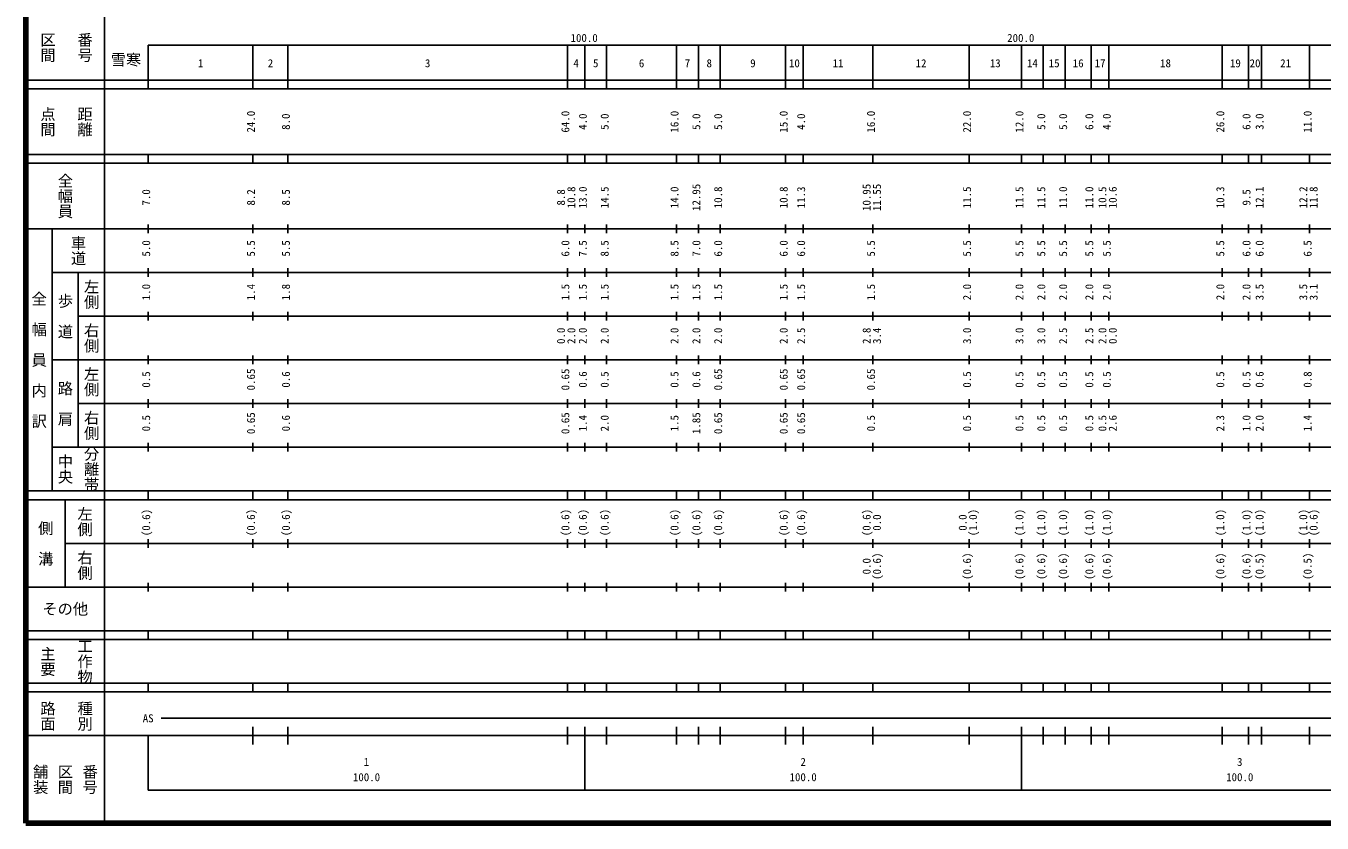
# Model space of a CAD drawing. Units: millimetres on the paper, enlarged 1000 times. Extents: x 40000 to 680000, y 20000 to 380000.
# Drawn here: x 40000 to 336852, y 20000 to 202409 of the extents above; entities that cross this region are included whole.
import ezdxf
from ezdxf.enums import TextEntityAlignment as Align

# ---------------------------------------------------------------- set-up
doc = ezdxf.new("R2010")
doc.units = ezdxf.units.MM
doc.header["$LTSCALE"] = 1000
doc.layers.add('M-TTL', color=2, linetype='Continuous', lineweight=140)
doc.layers.add('M-TTL-BAND', color=7, linetype='Continuous', lineweight=25)
doc.styles.add('@ＭＳ ゴシック', font='')
doc.styles.add('ＭＳ ゴシック', font='')
doc.styles.get('@ＭＳ ゴシック').set_extended_font_data('@MS Gothic')
doc.styles.get('ＭＳ ゴシック').set_extended_font_data('MS Gothic')

msp = doc.modelspace()

# ---------------------------------------------------------------- linework, layer by layer
at = {"layer": 'M-TTL'}
for p, q in [((40000, 380000), (40000, 20000)), ((40000, 20000), (680000, 20000))]:
    msp.add_line(p, q, dxfattribs=at)
at = {"layer": 'M-TTL-BAND'}
for p, q in [((58000, 370000), (58000, 20000)), ((68000, 198000), (579000, 198000)), ((68000, 198000), (68000, 188000)), ((92000, 188000), (92000, 198000)), ((100000, 188000), (100000, 198000)), ((164000, 188000), (164000, 198000)), ((168000, 188000), (168000, 198000)), ((173000, 188000), (173000, 198000)), ((189000, 188000), (189000, 198000)), ((194000, 188000), (194000, 198000)), ((199000, 188000), (199000, 198000)), ((214000, 188000), (214000, 198000)), ((218000, 188000), (218000, 198000)), ((234000, 188000), (234000, 198000)), ((256000, 188000), (256000, 198000)), ((268000, 188000), (268000, 198000)), ((273000, 188000), (273000, 198000)), ((278000, 188000), (278000, 198000)), ((284000, 188000), (284000, 198000)), ((288000, 188000), (288000, 198000)), ((314000, 188000), (314000, 198000)), ((320000, 188000), (320000, 198000)), ((323000, 188000), (323000, 198000)), ((334000, 188000), (334000, 198000)), ((40000, 190000), (579000, 190000)), ((40000, 188000), (579000, 188000)), ((40000, 173000), (579000, 173000)), ((68000, 171000), (68000, 173000)), ((92000, 171000), (92000, 173000)), ((100000, 171000), (100000, 173000)), ((164000, 171000), (164000, 173000)), ((168000, 171000), (168000, 173000)), ((173000, 171000), (173000, 173000)), ((189000, 171000), (189000, 173000)), ((194000, 171000), (194000, 173000)), ((199000, 171000), (199000, 173000)), ((214000, 171000), (214000, 173000)), ((218000, 171000), (218000, 173000)), ((234000, 171000), (234000, 173000)), ((256000, 171000), (256000, 173000)), ((268000, 171000), (268000, 173000)), ((273000, 171000), (273000, 173000)), ((278000, 171000), (278000, 173000)), ((284000, 171000), (284000, 173000)), ((288000, 171000), (288000, 173000)), ((314000, 171000), (314000, 173000)), ((320000, 171000), (320000, 173000)), ((323000, 171000), (323000, 173000)), ((334000, 171000), (334000, 173000)), ((40000, 171000), (579000, 171000)), ((40000, 156000), (579000, 156000)), ((46000, 96000), (46000, 156000)), ((68000, 155000), (68000, 157000)), ((92000, 155000), (92000, 157000)), ((100000, 155000), (100000, 157000)), ((164000, 155000), (164000, 157000)), ((168000, 155000), (168000, 157000)), ((173000, 155000), (173000, 157000)), ((189000, 155000), (189000, 157000)), ((194000, 155000), (194000, 157000)), ((199000, 155000), (199000, 157000)), ((214000, 155000), (214000, 157000)), ((218000, 155000), (218000, 157000)), ((234000, 155000), (234000, 157000)), ((256000, 155000), (256000, 157000)), ((268000, 155000), (268000, 157000)), ((273000, 155000), (273000, 157000)), ((278000, 155000), (278000, 157000)), ((284000, 155000), (284000, 157000)), ((288000, 155000), (288000, 157000)), ((314000, 155000), (314000, 157000)), ((320000, 155000), (320000, 157000)), ((323000, 155000), (323000, 157000)), ((334000, 155000), (334000, 157000)), ((46000, 146000), (579000, 146000)), ((52000, 146000), (52000, 106000)), ((68000, 145000), (68000, 147000)), ((92000, 145000), (92000, 147000)), ((100000, 145000), (100000, 147000)), ((164000, 145000), (164000, 147000)), ((168000, 145000), (168000, 147000)), ((173000, 145000), (173000, 147000)), ((189000, 145000), (189000, 147000)), ((194000, 145000), (194000, 147000)), ((199000, 145000), (199000, 147000)), ((214000, 145000), (214000, 147000)), ((218000, 145000), (218000, 147000)), ((234000, 145000), (234000, 147000)), ((256000, 145000), (256000, 147000)), ((268000, 145000), (268000, 147000)), ((273000, 145000), (273000, 147000)), ((278000, 145000), (278000, 147000)), ((284000, 145000), (284000, 147000)), ((288000, 145000), (288000, 147000)), ((314000, 145000), (314000, 147000)), ((320000, 145000), (320000, 147000)), ((323000, 145000), (323000, 147000)), ((334000, 145000), (334000, 147000)), ((68000, 135000), (68000, 137000)), ((92000, 135000), (92000, 137000)), ((100000, 135000), (100000, 137000)), ((164000, 135000), (164000, 137000)), ((168000, 135000), (168000, 137000)), ((173000, 135000), (173000, 137000)), ((189000, 135000), (189000, 137000)), ((194000, 135000), (194000, 137000)), ((199000, 135000), (199000, 137000)), ((214000, 135000), (214000, 137000)), ((218000, 135000), (218000, 137000)), ((234000, 135000), (234000, 137000)), ((256000, 135000), (256000, 137000)), ((268000, 135000), (268000, 137000)), ((273000, 135000), (273000, 137000)), ((278000, 135000), (278000, 137000)), ((284000, 135000), (284000, 137000)), ((288000, 135000), (288000, 137000)), ((314000, 135000), (314000, 137000)), ((320000, 135000), (320000, 137000)), ((323000, 135000), (323000, 137000)), ((334000, 135000), (334000, 137000)), ((52000, 136000), (579000, 136000)), ((46000, 126000), (579000, 126000)), ((68000, 125000), (68000, 127000)), ((92000, 125000), (92000, 127000)), ((100000, 125000), (100000, 127000)), ((164000, 125000), (164000, 127000)), ((168000, 125000), (168000, 127000)), ((173000, 125000), (173000, 127000)), ((189000, 125000), (189000, 127000)), ((194000, 125000), (194000, 127000)), ((199000, 125000), (199000, 127000)), ((214000, 125000), (214000, 127000)), ((218000, 125000), (218000, 127000)), ((234000, 125000), (234000, 127000)), ((256000, 125000), (256000, 127000)), ((268000, 125000), (268000, 127000)), ((273000, 125000), (273000, 127000)), ((278000, 125000), (278000, 127000)), ((284000, 125000), (284000, 127000)), ((288000, 125000), (288000, 127000)), ((314000, 125000), (314000, 127000)), ((320000, 125000), (320000, 127000)), ((323000, 125000), (323000, 127000)), ((334000, 125000), (334000, 127000)), ((52000, 116000), (579000, 116000)), ((68000, 115000), (68000, 117000)), ((92000, 115000), (92000, 117000)), ((100000, 115000), (100000, 117000)), ((164000, 115000), (164000, 117000)), ((168000, 115000), (168000, 117000)), ((173000, 115000), (173000, 117000)), ((189000, 115000), (189000, 117000)), ((194000, 115000), (194000, 117000)), ((199000, 115000), (199000, 117000)), ((214000, 115000), (214000, 117000)), ((218000, 115000), (218000, 117000)), ((234000, 115000), (234000, 117000)), ((256000, 115000), (256000, 117000)), ((268000, 115000), (268000, 117000)), ((273000, 115000), (273000, 117000)), ((278000, 115000), (278000, 117000)), ((284000, 115000), (284000, 117000)), ((288000, 115000), (288000, 117000)), ((314000, 115000), (314000, 117000)), ((320000, 115000), (320000, 117000)), ((323000, 115000), (323000, 117000)), ((334000, 115000), (334000, 117000)), ((68000, 105000), (68000, 107000)), ((92000, 105000), (92000, 107000)), ((100000, 105000), (100000, 107000)), ((164000, 105000), (164000, 107000)), ((168000, 105000), (168000, 107000)), ((173000, 105000), (173000, 107000)), ((189000, 105000), (189000, 107000)), ((194000, 105000), (194000, 107000)), ((199000, 105000), (199000, 107000)), ((214000, 105000), (214000, 107000)), ((218000, 105000), (218000, 107000)), ((234000, 105000), (234000, 107000)), ((256000, 105000), (256000, 107000)), ((268000, 105000), (268000, 107000)), ((273000, 105000), (273000, 107000)), ((278000, 105000), (278000, 107000)), ((284000, 105000), (284000, 107000)), ((288000, 105000), (288000, 107000)), ((314000, 105000), (314000, 107000)), ((320000, 105000), (320000, 107000)), ((323000, 105000), (323000, 107000)), ((334000, 105000), (334000, 107000)), ((46000, 106000), (579000, 106000)), ((40000, 96000), (579000, 96000)), ((68000, 94000), (68000, 96000)), ((92000, 94000), (92000, 96000)), ((100000, 94000), (100000, 96000)), ((164000, 94000), (164000, 96000)), ((168000, 94000), (168000, 96000)), ((173000, 94000), (173000, 96000)), ((189000, 94000), (189000, 96000)), ((194000, 94000), (194000, 96000)), ((199000, 94000), (199000, 96000)), ((214000, 94000), (214000, 96000)), ((218000, 94000), (218000, 96000)), ((234000, 94000), (234000, 96000)), ((256000, 94000), (256000, 96000)), ((268000, 94000), (268000, 96000)), ((273000, 94000), (273000, 96000)), ((278000, 94000), (278000, 96000)), ((284000, 94000), (284000, 96000)), ((288000, 94000), (288000, 96000)), ((314000, 94000), (314000, 96000)), ((320000, 94000), (320000, 96000)), ((323000, 94000), (323000, 96000)), ((334000, 94000), (334000, 96000)), ((40000, 94000), (579000, 94000)), ((49000, 94000), (49000, 74000)), ((49000, 84000), (579000, 84000)), ((68000, 83000), (68000, 85000)), ((92000, 83000), (92000, 85000)), ((100000, 83000), (100000, 85000)), ((164000, 83000), (164000, 85000)), ((168000, 83000), (168000, 85000)), ((173000, 83000), (173000, 85000)), ((189000, 83000), (189000, 85000)), ((194000, 83000), (194000, 85000)), ((199000, 83000), (199000, 85000)), ((214000, 83000), (214000, 85000)), ((218000, 83000), (218000, 85000)), ((234000, 83000), (234000, 85000)), ((256000, 83000), (256000, 85000)), ((268000, 83000), (268000, 85000)), ((273000, 83000), (273000, 85000)), ((278000, 83000), (278000, 85000)), ((284000, 83000), (284000, 85000)), ((288000, 83000), (288000, 85000)), ((314000, 83000), (314000, 85000)), ((320000, 83000), (320000, 85000)), ((323000, 83000), (323000, 85000)), ((334000, 83000), (334000, 85000)), ((68000, 73000), (68000, 75000)), ((92000, 73000), (92000, 75000)), ((100000, 73000), (100000, 75000)), ((164000, 73000), (164000, 75000)), ((168000, 73000), (168000, 75000)), ((173000, 73000), (173000, 75000)), ((189000, 73000), (189000, 75000)), ((194000, 73000), (194000, 75000)), ((199000, 73000), (199000, 75000)), ((214000, 73000), (214000, 75000)), ((218000, 73000), (218000, 75000)), ((234000, 73000), (234000, 75000)), ((256000, 73000), (256000, 75000)), ((268000, 73000), (268000, 75000)), ((273000, 73000), (273000, 75000)), ((278000, 73000), (278000, 75000)), ((284000, 73000), (284000, 75000)), ((288000, 73000), (288000, 75000)), ((314000, 73000), (314000, 75000)), ((320000, 73000), (320000, 75000)), ((323000, 73000), (323000, 75000)), ((334000, 73000), (334000, 75000)), ((40000, 74000), (579000, 74000)), ((40000, 64000), (579000, 64000)), ((68000, 62000), (68000, 64000)), ((92000, 62000), (92000, 64000)), ((100000, 62000), (100000, 64000)), ((164000, 62000), (164000, 64000)), ((168000, 62000), (168000, 64000)), ((173000, 62000), (173000, 64000)), ((189000, 62000), (189000, 64000)), ((194000, 62000), (194000, 64000)), ((199000, 62000), (199000, 64000)), ((214000, 62000), (214000, 64000)), ((218000, 62000), (218000, 64000)), ((234000, 62000), (234000, 64000)), ((256000, 62000), (256000, 64000)), ((268000, 62000), (268000, 64000)), ((273000, 62000), (273000, 64000)), ((278000, 62000), (278000, 64000)), ((284000, 62000), (284000, 64000)), ((288000, 62000), (288000, 64000)), ((314000, 62000), (314000, 64000)), ((320000, 62000), (320000, 64000)), ((323000, 62000), (323000, 64000)), ((334000, 62000), (334000, 64000)), ((40000, 62000), (579000, 62000)), ((40000, 52000), (579000, 52000)), ((68000, 50000), (68000, 52000)), ((92000, 50000), (92000, 52000)), ((100000, 50000), (100000, 52000)), ((164000, 50000), (164000, 52000)), ((168000, 50000), (168000, 52000)), ((173000, 50000), (173000, 52000)), ((189000, 50000), (189000, 52000)), ((194000, 50000), (194000, 52000)), ((199000, 50000), (199000, 52000)), ((214000, 50000), (214000, 52000)), ((218000, 50000), (218000, 52000)), ((234000, 50000), (234000, 52000)), ((256000, 50000), (256000, 52000)), ((268000, 50000), (268000, 52000)), ((273000, 50000), (273000, 52000)), ((278000, 50000), (278000, 52000)), ((284000, 50000), (284000, 52000)), ((288000, 50000), (288000, 52000)), ((314000, 50000), (314000, 52000)), ((320000, 50000), (320000, 52000)), ((323000, 50000), (323000, 52000)), ((334000, 50000), (334000, 52000)), ((40000, 50000), (579000, 50000)), ((71000, 44000), (545000, 44000)), ((92000, 38000), (92000, 42000)), ((100000, 38000), (100000, 42000)), ((164000, 38000), (164000, 42000)), ((168000, 27500), (168000, 42000)), ((173000, 38000), (173000, 42000)), ((189000, 38000), (189000, 42000)), ((194000, 38000), (194000, 42000)), ((199000, 38000), (199000, 42000)), ((214000, 38000), (214000, 42000)), ((218000, 38000), (218000, 42000)), ((234000, 38000), (234000, 42000)), ((256000, 38000), (256000, 42000)), ((268000, 27500), (268000, 42000)), ((273000, 38000), (273000, 42000)), ((278000, 38000), (278000, 42000)), ((284000, 38000), (284000, 42000)), ((288000, 38000), (288000, 42000)), ((314000, 38000), (314000, 42000)), ((320000, 38000), (320000, 42000)), ((323000, 38000), (323000, 42000)), ((334000, 38000), (334000, 42000)), ((40000, 40000), (579000, 40000)), ((68000, 40000), (68000, 27500)), ((68000, 27500), (579000, 27500))]:
    msp.add_line(p, q, dxfattribs=at)

# ---------------------------------------------------------------- texts
at = {"layer": 'M-TTL-BAND', "style": '@ＭＳ ゴシック'}
for s, p in [('区間', (45000, 197500)), ('番号', (53500, 197500)), ('点間', (45000, 180500)), ('距離', (53500, 180500)), ('全幅員', (49000, 163500)), ('車道', (52000, 151000)), ('左側', (55000, 141000)), ('全\u3000幅\u3000員\u3000内\u3000訳', (43000, 126000)), ('歩\u3000道', (49000, 136000)), ('右側', (55000, 131000)), ('左側', (55000, 121000)), ('路\u3000肩', (49000, 116000)), ('右側', (55000, 111000)), ('中央', (49000, 101000)), ('分離帯', (55000, 101000)), ('左側', (53500, 89000)), ('側\u3000溝', (44500, 84000)), ('右側', (53500, 79000)), ('主要', (45000, 57000)), ('工作物', (53500, 57000)), ('路面', (45000, 44500)), ('種別', (53500, 44500)), ('舗装', (43333, 30000)), ('区間', (49000, 30000)), ('番号', (54667, 30000))]:
    msp.add_text(s, height=2566, rotation=270, dxfattribs=at).set_placement(p, align=Align.MIDDLE_CENTER)
at = {"layer": 'M-TTL-BAND', "style": 'ＭＳ ゴシック'}
for s, p in [('100.0', (167844, 198195)), ('200.0', (267844, 198195)), ('1', (80000, 192405)), ('2', (96000, 192405)), ('3', (132000, 192405)), ('4', (166000, 192405)), ('5', (170500, 192405)), ('6', (181000, 192405)), ('7', (191500, 192405)), ('8', (196500, 192405)), ('9', (206500, 192405)), ('10', (216000, 192405)), ('11', (226000, 192405)), ('12', (245000, 192405)), ('13', (262000, 192405)), ('14', (270500, 192405)), ('15', (275500, 192405)), ('16', (281000, 192405)), ('17', (286000, 192405)), ('18', (301000, 192405)), ('19', (317000, 192405)), ('20', (321500, 192405)), ('21', (328500, 192405)), ('AS', (68000, 42500)), ('1', (118000, 32523)), ('2', (218000, 32523)), ('3', (318000, 32523)), ('100.0', (118000, 29033)), ('100.0', (218000, 29033)), ('100.0', (318000, 29033))]:
    msp.add_text(s, height=1833, dxfattribs=at).set_placement(p, align=Align.BOTTOM_CENTER)
for s, p in [('雪寒', (62911, 194671)), ('その他', (49000, 69000))]:
    msp.add_text(s, height=2566, dxfattribs=at).set_placement(p, align=Align.MIDDLE_CENTER)
for s, p in [('24.0', (93000, 180500)), ('8.0', (101000, 180500)), ('64.0', (165000, 180500)), ('4.0', (169000, 180500)), ('5.0', (174000, 180500)), ('16.0', (190000, 180500)), ('5.0', (195000, 180500)), ('5.0', (200000, 180500)), ('15.0', (215000, 180500)), ('4.0', (219000, 180500)), ('16.0', (235000, 180500)), ('22.0', (257000, 180500)), ('12.0', (269000, 180500)), ('5.0', (274000, 180500)), ('5.0', (279000, 180500)), ('6.0', (285000, 180500)), ('4.0', (289000, 180500)), ('26.0', (315000, 180500)), ('6.0', (321000, 180500)), ('3.0', (324000, 180500)), ('11.0', (335000, 180500)), ('7.0', (69000, 163174)), ('8.2', (93000, 163174)), ('8.5', (101000, 163174)), ('8.8', (164000, 163174)), ('10.8', (166370, 163174)), ('13.0', (169000, 163174)), ('14.5', (174000, 163174)), ('14.0', (190000, 163174)), ('12.95', (195000, 163174)), ('10.8', (200000, 163174)), ('10.8', (215000, 163174)), ('11.3', (219000, 163174)), ('10.95', (234000, 163174)), ('11.55', (236370, 163174)), ('11.5', (257000, 163174)), ('11.5', (269000, 163174)), ('11.5', (274000, 163174)), ('11.0', (279000, 163174)), ('11.0', (285000, 163174)), ('10.5', (288000, 163174)), ('10.6', (290370, 163174)), ('10.3', (315000, 163174)), ('9.5', (321000, 163174)), ('12.1', (324000, 163174)), ('12.2', (334000, 163174)), ('11.8', (336370, 163174)), ('5.0', (69000, 151500)), ('5.5', (93000, 151500)), ('5.5', (101000, 151500)), ('6.0', (165000, 151500)), ('7.5', (169000, 151500)), ('8.5', (174000, 151500)), ('8.5', (190000, 151500)), ('7.0', (195000, 151500)), ('6.0', (200000, 151500)), ('6.0', (215000, 151500)), ('6.0', (219000, 151500)), ('5.5', (235000, 151500)), ('5.5', (257000, 151500)), ('5.5', (269000, 151500)), ('5.5', (274000, 151500)), ('5.5', (279000, 151500)), ('5.5', (285000, 151500)), ('5.5', (289000, 151500)), ('5.5', (315000, 151500)), ('6.0', (321000, 151500)), ('6.0', (324000, 151500)), ('6.5', (335000, 151500)), ('1.0', (69000, 141500)), ('1.4', (93000, 141500)), ('1.8', (101000, 141500)), ('1.5', (165000, 141500)), ('1.5', (169000, 141500)), ('1.5', (174000, 141500)), ('1.5', (190000, 141500)), ('1.5', (195000, 141500)), ('1.5', (200000, 141500)), ('1.5', (215000, 141500)), ('1.5', (219000, 141500)), ('1.5', (235000, 141500)), ('2.0', (257000, 141500)), ('2.0', (269000, 141500)), ('2.0', (274000, 141500)), ('2.0', (279000, 141500)), ('2.0', (285000, 141500)), ('2.0', (289000, 141500)), ('2.0', (315000, 141500)), ('2.0', (321000, 141500)), ('3.5', (324000, 141500)), ('3.5', (334000, 141500)), ('3.1', (336370, 141500)), ('0.0', (164000, 131500)), ('2.0', (166370, 131500)), ('2.0', (169000, 131500)), ('2.0', (174000, 131500)), ('2.0', (190000, 131500)), ('2.0', (195000, 131500)), ('2.0', (200000, 131500)), ('2.0', (215000, 131500)), ('2.5', (219000, 131500)), ('2.8', (234000, 131500)), ('3.4', (236370, 131500)), ('3.0', (257000, 131500)), ('3.0', (269000, 131500)), ('3.0', (274000, 131500)), ('2.5', (279000, 131500)), ('2.5', (285000, 131500)), ('2.0', (288000, 131500)), ('0.0', (290370, 131500)), ('0.5', (69000, 121500)), ('0.65', (93000, 121500)), ('0.6', (101000, 121500)), ('0.65', (165000, 121500)), ('0.6', (169000, 121500)), ('0.5', (174000, 121500)), ('0.5', (190000, 121500)), ('0.6', (195000, 121500)), ('0.65', (200000, 121500)), ('0.65', (215000, 121500)), ('0.65', (219000, 121500)), ('0.65', (235000, 121500)), ('0.5', (257000, 121500)), ('0.5', (269000, 121500)), ('0.5', (274000, 121500)), ('0.5', (279000, 121500)), ('0.5', (285000, 121500)), ('0.5', (289000, 121500)), ('0.5', (315000, 121500)), ('0.5', (321000, 121500)), ('0.6', (324000, 121500)), ('0.8', (335000, 121500)), ('0.5', (69000, 111500)), ('0.65', (93000, 111500)), ('0.6', (101000, 111500)), ('0.65', (165000, 111500)), ('1.4', (169000, 111500)), ('2.0', (174000, 111500)), ('1.5', (190000, 111500)), ('1.85', (195000, 111500)), ('0.65', (200000, 111500)), ('0.65', (215000, 111500)), ('0.65', (219000, 111500)), ('0.5', (235000, 111500)), ('0.5', (257000, 111500)), ('0.5', (269000, 111500)), ('0.5', (274000, 111500)), ('0.5', (279000, 111500)), ('0.5', (285000, 111500)), ('0.5', (288000, 111500)), ('2.6', (290370, 111500)), ('2.3', (315000, 111500)), ('1.0', (321000, 111500)), ('2.0', (324000, 111500)), ('1.4', (335000, 111500)), ('(0.6)', (69000, 88764)), ('(0.6)', (93000, 88764)), ('(0.6)', (101000, 88764)), ('(0.6)', (165000, 88764)), ('(0.6)', (169000, 88764)), ('(0.6)', (174000, 88764)), ('(0.6)', (190000, 88764)), ('(0.6)', (195000, 88764)), ('(0.6)', (200000, 88764)), ('(0.6)', (215000, 88764)), ('(0.6)', (219000, 88764)), ('(0.6)', (234000, 88764)), ('0.0', (236370, 88764)), ('0.0', (256000, 88764)), ('(1.0)', (258370, 88764)), ('(1.0)', (269000, 88764)), ('(1.0)', (274000, 88764)), ('(1.0)', (279000, 88764)), ('(1.0)', (285000, 88764)), ('(1.0)', (289000, 88764)), ('(1.0)', (315000, 88764)), ('(1.0)', (321000, 88764)), ('(1.0)', (324000, 88764)), ('(1.0)', (334000, 88764)), ('(0.6)', (336370, 88764)), ('0.0', (234000, 78764)), ('(0.6)', (236370, 78764)), ('(0.6)', (257000, 78764)), ('(0.6)', (269000, 78764)), ('(0.6)', (274000, 78764)), ('(0.6)', (279000, 78764)), ('(0.6)', (285000, 78764)), ('(0.6)', (289000, 78764)), ('(0.6)', (315000, 78764)), ('(0.6)', (321000, 78764)), ('(0.5)', (324000, 78764)), ('(0.5)', (335000, 78764))]:
    msp.add_text(s, height=1833, rotation=90, dxfattribs=at).set_placement(p, align=Align.BOTTOM_CENTER)

doc.saveas('drawing.dxf')
